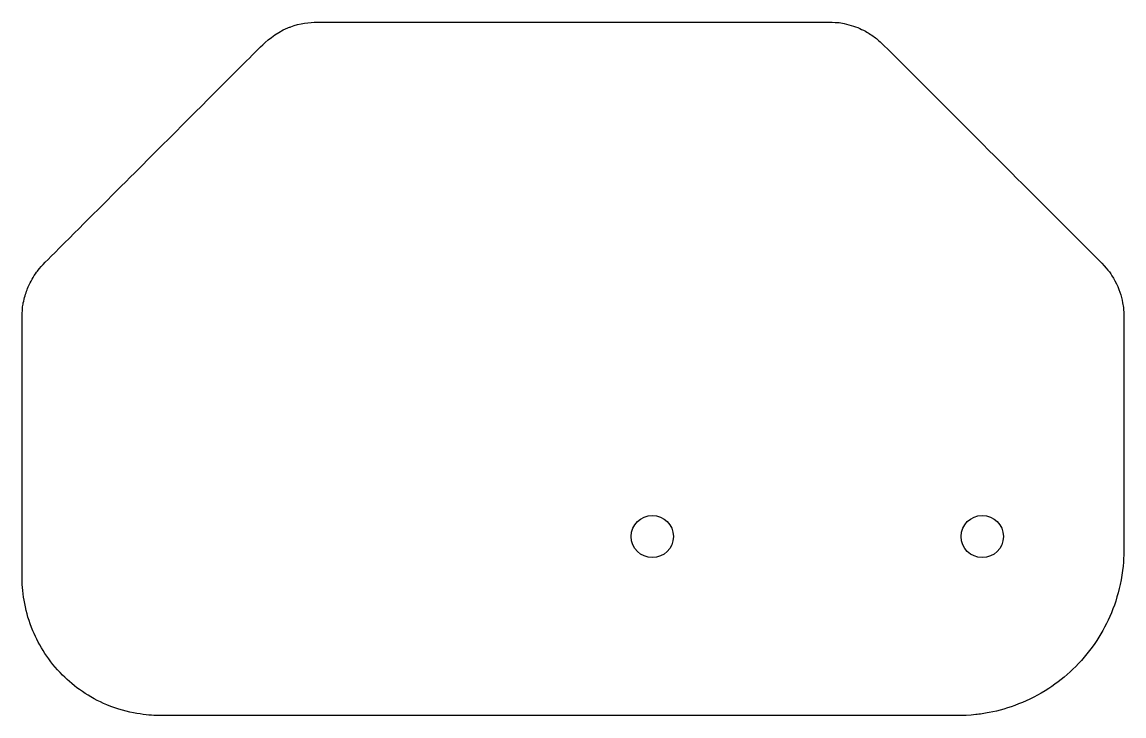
# Model space of a CAD drawing. Header units: millimetres. Extents: x -43.1 to 43.1, y -27.1 to 27.1.
import ezdxf

# ---------------------------------------------------------------- set-up
doc = ezdxf.new("R2010")
doc.units = ezdxf.units.MM
doc.layers.get('0').update_dxf_attribs({"linetype": 'CONTINUOUS'})

msp = doc.modelspace()

# ---------------------------------------------------------------- linework, layer by layer
for centre in [(6.202, -13.102), (32.002, -13.102)]:
    msp.add_circle(centre, 1.65)
msp.add_open_spline([(43.083, -2.261), (43.083, -0.842), (43.083, 0.577), (43.083, 1.997), (43.083, 3.731), (43.083, 4.287), (43.059, 4.591), (43.057, 4.62), (43.054, 4.646), (43.051, 4.676), (43.034, 4.845), (43.01, 5.012), (42.98, 5.174), (42.875, 5.741), (42.706, 6.27), (42.37, 6.896), (42.033, 7.524), (41.915, 7.678), (41.348, 8.271), (41.017, 8.617), (40.547, 9.08), (39.877, 9.75), (35.982, 13.645), (31.282, 18.345), (25.562, 24.066), (24.466, 25.161), (24.068, 25.56), (23.787, 25.792), (23.744, 25.828), (23.702, 25.861), (23.656, 25.897), (23.406, 26.087), (23.145, 26.258), (22.863, 26.411), (22.484, 26.616), (22.068, 26.79), (21.573, 26.923), (20.981, 27.083), (20.955, 27.096), (20.266, 27.117), (19.757, 27.133), (18.943, 27.13), (17.565, 27.13), (15.146, 27.13), (12.176, 27.13), (8.899, 27.13), (5.658, 27.13), (2.071, 27.13), (-1.639, 27.13), (-6.732, 27.13), (-12.15, 27.13), (-17.964, 27.13), (-18.476, 27.13), (-19.025, 27.13), (-19.585, 27.13), (-19.727, 27.13), (-19.867, 27.13), (-20.012, 27.13), (-20.599, 27.129), (-21.36, 27.026), (-22.073, 26.763), (-22.146, 26.737), (-22.218, 26.708), (-22.289, 26.679), (-23.308, 26.26), (-24.024, 25.599), (-24.428, 25.195), (-25.02, 24.602), (-25.581, 24.042), (-26.198, 23.425), (-28.596, 21.027), (-31.349, 18.273), (-34.274, 15.348), (-36.141, 13.482), (-38.095, 11.528), (-40.15, 9.473), (-41.156, 8.467), (-41.554, 8.071), (-41.819, 7.736), (-41.86, 7.684), (-41.899, 7.632), (-41.941, 7.575), (-42.195, 7.223), (-42.415, 6.845), (-42.598, 6.414), (-42.721, 6.126), (-42.827, 5.814), (-42.911, 5.466), (-42.973, 5.208), (-43.003, 5.095), (-43.023, 4.959), (-43.043, 4.823), (-43.053, 4.68), (-43.063, 4.365), (-43.082, 3.795), (-43.079, 2.768), (-43.079, 0.779), (-43.079, -2.275), (-43.079, -5.96), (-43.079, -10.073), (-43.079, -11.352), (-43.079, -12.676), (-43.079, -14.049), (-43.079, -14.735), (-43.083, -15.464), (-43.079, -16.222), (-43.079, -16.273), (-43.079, -16.325), (-43.078, -16.377), (-43.07, -17.584), (-42.831, -19.062), (-42.241, -20.471), (-41.745, -21.658), (-41.006, -22.849), (-39.912, -23.941), (-39.001, -24.853), (-37.861, -25.675), (-36.441, -26.268), (-34.792, -26.956), (-33.187, -27.082), (-32.468, -27.099), (-32.374, -27.101), (-32.293, -27.102), (-32.223, -27.102), (-31.928, -27.102), (-31.636, -27.102), (-31.351, -27.102), (-29.992, -27.102), (-28.746, -27.102), (-27.344, -27.102), (-23.347, -27.102), (-18.875, -27.102), (-14.341, -27.102), (-1.5, -27.102), (12.269, -27.102), (27.254, -27.102), (29.562, -27.102), (30.539, -27.133), (31.495, -27.029), (31.819, -26.994), (32.15, -26.943), (32.54, -26.868), (34.03, -26.581), (35.652, -25.994), (37.203, -24.979), (38.5, -24.13), (39.748, -22.992), (40.799, -21.462), (41.679, -20.181), (42.402, -18.649), (42.791, -16.842), (43.001, -15.868), (43.066, -14.869), (43.08, -14.338), (43.082, -14.24), (43.083, -14.16), (43.083, -14.102), (43.083, -13.503), (43.083, -12.912), (43.083, -12.346), (43.083, -8.644), (43.083, -5.7), (43.083, -2.261)], degree=3, knots=[-36.90543, -36.90543, -36.90543, -36.90543, -36.479661, -36.479661, -36.479661, -35.960413, -35.960413, -35.960413, -35.91198, -35.91198, -35.91198, -35.665667, -35.665667, -35.665667, -34.806985, -34.806985, -34.806985, -34.012033, -34.012033, -34.012033, -33.546665, -33.546665, -33.546665, -30.828521, -30.828521, -30.828521, -30.308833, -30.308833, -30.308833, -30.228805, -30.228805, -30.228805, -29.820562, -29.820562, -29.820562, -29.270963, -29.270963, -29.270963, -28.698054, -28.698054, -28.698054, -28.272376, -28.272376, -28.272376, -27.524045, -27.524045, -27.524045, -26.783977, -26.783977, -26.783977, -25.768135, -25.768135, -25.768135, -25.678851, -25.678851, -25.678851, -25.656234, -25.656234, -25.656234, -25.547101, -25.547101, -25.547101, -25.53594, -25.53594, -25.53594, -25.37396, -25.37396, -25.37396, -25.150476, -25.150476, -25.150476, -24.28212, -24.28212, -24.28212, -23.728039, -23.728039, -23.728039, -23.457451, -23.457451, -23.457451, -23.415398, -23.415398, -23.415398, -23.165518, -23.165518, -23.165518, -22.998248, -22.998248, -22.998248, -22.89455, -22.89455, -22.89455, -22.790852, -22.790852, -22.790852, -22.602589, -22.602589, -22.602589, -22.313352, -22.313352, -22.313352, -22.223443, -22.223443, -22.223443, -22.178852, -22.178852, -22.178852, -22.175816, -22.175816, -22.175816, -22.098835, -22.098835, -22.098835, -22.034018, -22.034018, -22.034018, -21.979945, -21.979945, -21.979945, -21.916377, -21.916377, -21.916377, -21.908032, -21.908032, -21.908032, -21.876008, -21.876008, -21.876008, -21.72326, -21.72326, -21.72326, -21.28781, -21.28781, -21.28781, -20.054381, -20.054381, -20.054381, -19.86541, -19.86541, -19.86541, -19.801318, -19.801318, -19.801318, -19.550249, -19.550249, -19.550249, -19.340181, -19.340181, -19.340181, -19.164296, -19.164296, -19.164296, -19.067725, -19.067725, -19.067725, -19.049978, -19.049978, -19.049978, -18.892255, -18.892255, -18.892255, -17.860688, -17.860688, -17.860688, -17.860688])

doc.saveas('drawing.dxf')
